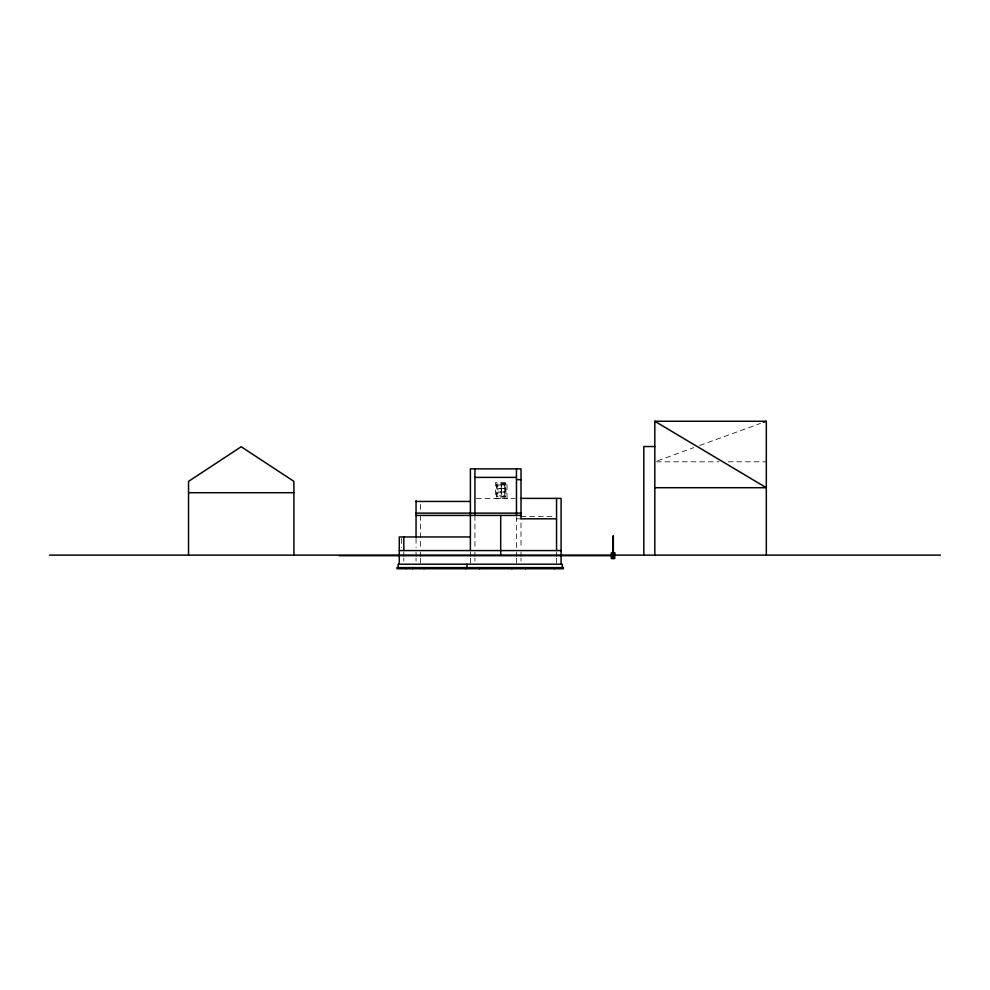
<?xml version="1.0" encoding="UTF-8"?>
<svg xmlns="http://www.w3.org/2000/svg" width="990" height="990" viewBox="0 0 990 990"><rect width="100%" height="100%" fill="white"/><g stroke="black" fill="none" stroke-linecap="round" stroke-linejoin="round"><path stroke-width="0.74" stroke-dasharray="4.95 3.71" d="M657.719 460.758L693.916 447.591M699.707 445.488L760.53 423.374M656.358 461.81L718.975 461.81M728.133 461.81L766.322 461.81M495.582 498.317L507.029 498.317M476.339 498.378L515.122 498.378M521.012 516.545L555.006 516.545M516.471 518.81L521.012 518.81L521.012 547.557M556.553 552.098L556.553 556.628M556.553 558.15L556.553 564.201M521.012 552.098L521.012 556.628M521.012 558.15L521.012 561.169M516.471 516.545L516.471 547.557M516.471 552.098L516.471 556.628M516.471 558.15L516.471 564.201M507.041 498.378L507.041 482.501L495.582 482.501L495.693 498.378M474.928 515.406L474.928 547.557M474.928 552.098L474.928 556.628M474.928 558.15L474.928 561.169M470.386 552.098L470.386 556.628M470.386 558.15L470.386 564.201M420.589 504.368L420.589 511.669M420.589 515.406L420.589 547.519M420.589 552.098L420.589 556.628M420.589 558.15L420.589 564.201M416.048 538.35L416.048 547.519M416.048 552.098L416.048 556.628M416.048 558.15L416.048 561.169M403.821 552.098L403.821 556.628M403.821 558.15L403.821 561.169M401.544 538.473L401.544 547.557M505.865 483.764L496.745 483.764L496.745 497.042L505.865 497.042L505.865 483.764M505.581 484.073L497.029 484.073L497.029 496.733L505.581 496.733L505.581 484.073M501.212 484.952L497.908 484.952L497.908 488.454L501.212 488.454L501.212 484.952M504.702 484.952L501.398 484.952L501.398 488.454L504.702 488.454L504.702 484.952M501.212 488.664L497.908 488.664L497.908 491.894L501.212 491.894L501.212 488.664M504.702 488.664L501.398 488.664L501.398 491.894L504.702 491.894L504.702 488.664M501.212 492.104L497.908 492.104L497.908 495.854L501.212 495.854L501.212 492.104M504.702 492.104L501.398 492.104L501.398 495.854L504.702 495.854L504.702 492.104"/><path stroke-width="1.49" d="M763.426 422.322L766.322 421.257L766.322 555.118M654.823 555.118L654.823 421.257L766.322 421.257M654.823 446.539L643.822 446.539L643.822 555.118M474.928 477.39L516.471 477.39M516.471 479.655L521.012 479.655M654.823 487.711L766.322 487.711L654.823 421.257M188.533 492.711L293.894 492.711M521.012 498.378L561.095 498.378L561.095 564.201M416.048 501.447L470.386 501.447M416.048 513.129L521.012 513.129M416.048 515.406L521.012 515.406M556.553 518.81L521.012 518.81L521.012 468.876L470.386 468.876L470.386 550.576M612.748 536.394L612.748 552.284M613.305 536.394L613.305 552.284M470.386 536.964L399.279 536.964L399.279 564.201M399.279 550.576L561.095 550.576M49.5 555.118L940.5 555.118M338.988 555.687L611.325 555.687M613.305 558.521L613.305 535.825L612.748 558.521M562.233 567.604L562.233 564.201L398.141 564.201L398.141 567.604M556.553 498.378L556.553 550.576M554.289 567.604L554.289 568.743M525.554 567.604L525.554 568.743M516.471 468.876L516.471 515.406M511.929 567.604L511.929 568.743M500.693 515.406L500.693 555.118M479.469 567.604L479.469 568.743M474.928 468.876L474.928 515.406M466.983 564.201L466.983 567.604M465.857 567.604L465.857 568.743M423.992 567.604L423.992 568.743M416.048 500.655L416.048 536.815M412.644 567.604L412.644 568.743M406.086 567.604L406.086 568.743M403.821 536.964L403.821 550.576M293.894 555.118L293.894 481.363L241.213 446.75L188.533 481.363L188.533 555.118M614.728 552.853L611.325 552.853L611.325 558.521L614.728 558.521L614.728 552.853M563.36 567.604L397.015 567.604L397.015 568.743L563.36 568.743L563.36 567.604"/></g></svg>
